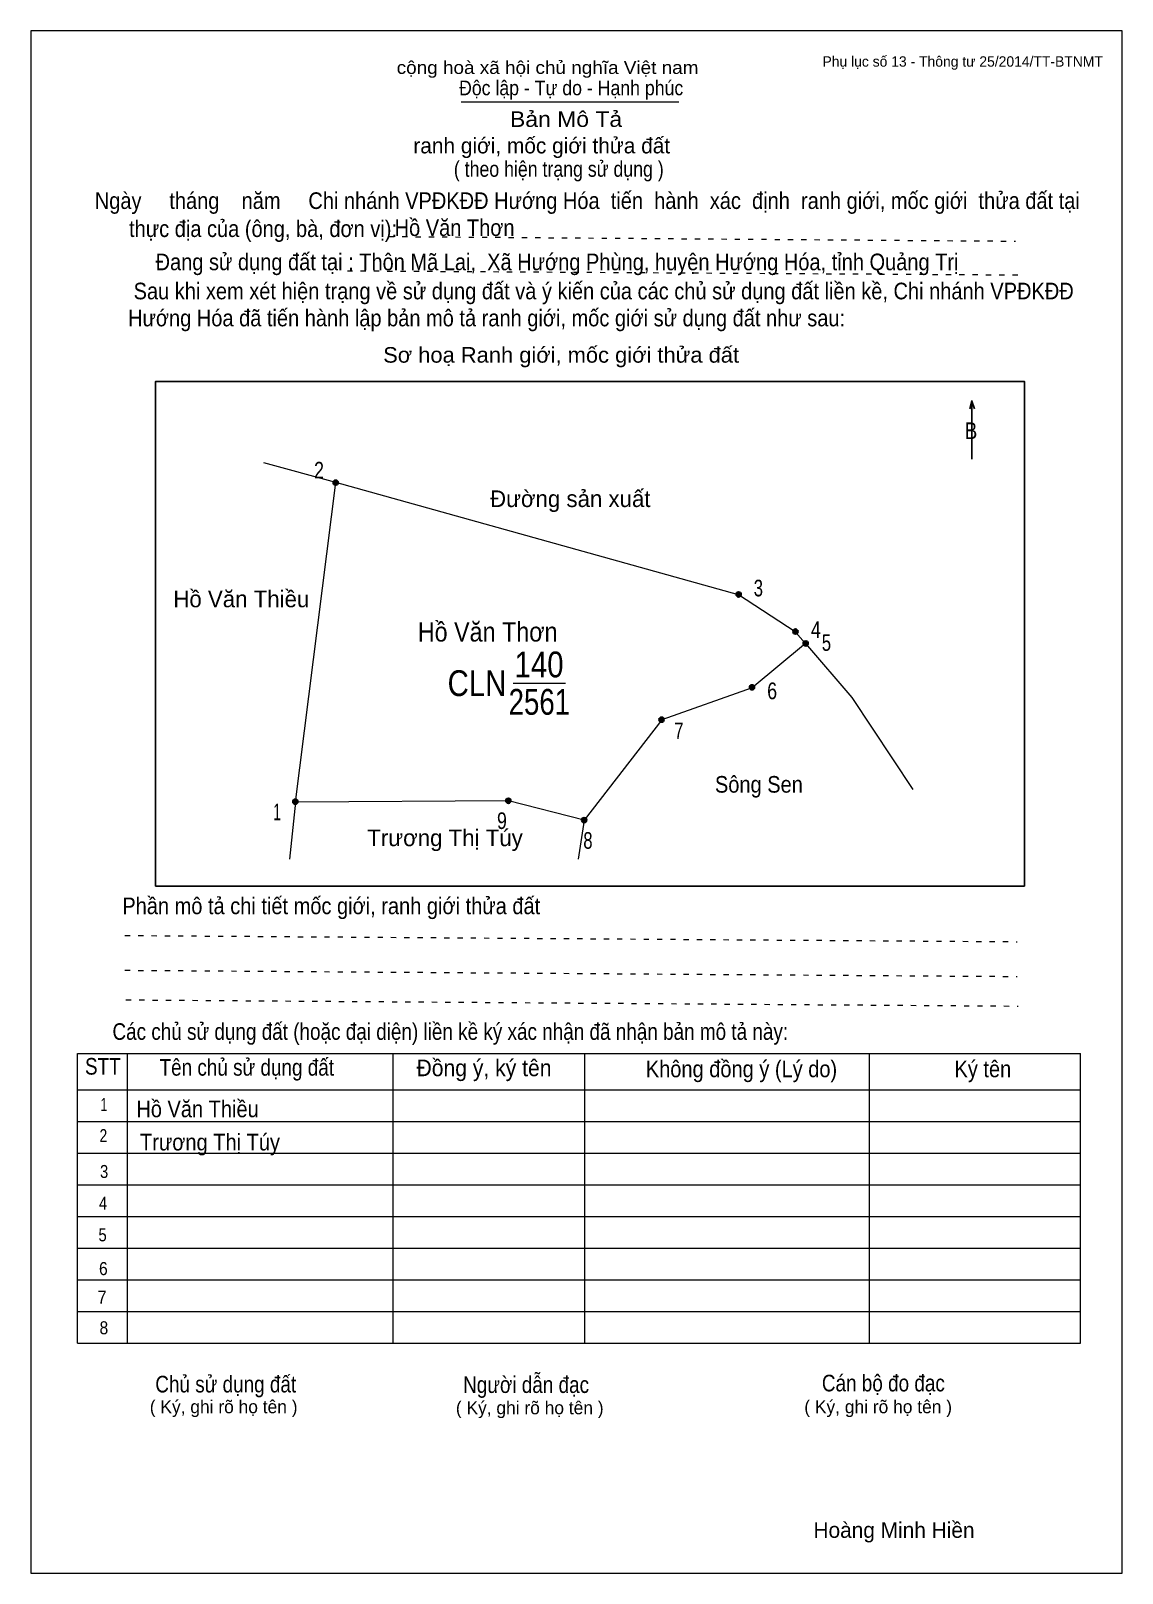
# Model space of a CAD drawing. Header units: centimetres. Extents: x 0 to 21, y 0 to 29.7.
import ezdxf
from ezdxf.enums import TextEntityAlignment as Align

# ---------------------------------------------------------------- set-up
doc = ezdxf.new("R2010")
doc.units = ezdxf.units.CM
doc.header["$LTSCALE"] = 0.13
doc.linetypes.add('DOTTED', pattern=[1.5, 0.3, -1.2])
for name, color, linetype, lineweight in [('1', 7, 'Continuous', 13), ('32', 7, 'Continuous', 25), ('6', 7, 'Continuous', 13), ('62', 7, 'Continuous', 13), ('7', 7, 'Continuous', 13)]:
    doc.layers.add(name, color=color, linetype=linetype, lineweight=lineweight)
for name, color, linetype in [('2', 7, 'Continuous'), ('3', 7, 'Continuous'), ('33', 7, 'Continuous'), ('34', 7, 'Continuous'), ('4', 7, 'Continuous'), ('5', 7, 'Continuous'), ('63', 7, 'Continuous')]:
    doc.layers.add(name, color=color, linetype=linetype)

msp = doc.modelspace()

# ---------------------------------------------------------------- hatches: boundary and pattern name
at = {"layer": '32'}
for points in [[(5.9156, 21.0006, 1), (5.8156, 21.0006, 1)], [(13.6698, 18.8476, 1), (13.5698, 18.8476, 1)], [(14.7625, 18.1329, 1), (14.6625, 18.1329, 1)], [(14.9601, 17.9029, 1), (14.8601, 17.9029, 1)], [(13.9271, 17.0576, 1), (13.8271, 17.0576, 1)], [(12.1868, 16.4361, 1), (12.0868, 16.4361, 1)], [(5.1399, 14.8561, 1), (5.0399, 14.8561, 1)], [(9.2383, 14.8735, 1), (9.1383, 14.8735, 1)], [(10.6976, 14.5006, 1), (10.5976, 14.5006, 1)]]:
    msp.add_hatch(color=256, dxfattribs=at).paths.add_polyline_path(points)

# ---------------------------------------------------------------- linework, layer by layer
at = {"layer": '1'}
msp.add_lwpolyline([(21, 0), (21, 29.7), (0, 29.7), (0, 0)], close=True, dxfattribs=at)
at = {"layer": '32'}
for centre in [(5.8656, 21.0006), (13.6198, 18.8476), (14.7125, 18.1329), (14.9101, 17.9029), (13.8771, 17.0576), (12.1368, 16.4361), (5.0899, 14.8561), (9.1883, 14.8735), (10.6476, 14.5006)]:
    msp.add_circle(centre, 0.05, dxfattribs=at)
at = {"layer": '6'}
for p, q in [((5.87, 21), (4.48, 21.38)), ((5.09, 14.85), (5.87, 21)), ((5.09, 14.85), (4.98, 13.75)), ((10.65, 14.5), (10.53, 13.75))]:
    msp.add_line(p, q, dxfattribs=at)
for points in [[(14.91, 17.9), (14.71, 18.13), (13.62, 18.84), (5.87, 21)], [(14.91, 17.9), (13.88, 17.05), (12.14, 16.43), (10.65, 14.5)], [(14.91, 17.9), (15.8, 16.86), (16.97, 15.09)], [(10.65, 14.5), (9.19, 14.87), (5.09, 14.85)]]:
    msp.add_lwpolyline(points, dxfattribs=at)
at = {"layer": '62'}
for p, q in [((8.28, 28.33), (12.47, 28.33)), ((0.9, 10.01), (20.2, 10.01)), ((0.9, 4.43), (0.9, 10.01)), ((1.86, 4.43), (1.86, 10.01)), ((6.97, 4.43), (6.97, 9.99)), ((10.66, 4.43), (10.66, 9.99)), ((16.14, 4.43), (16.14, 10.01)), ((20.2, 4.43), (20.2, 10.01)), ((0.9, 9.31), (20.2, 9.31)), ((0.9, 8.7), (20.2, 8.7)), ((0.9, 8.09), (20.2, 8.09)), ((0.9, 7.48), (20.2, 7.48)), ((0.9, 6.87), (20.2, 6.87)), ((0.9, 6.26), (20.2, 6.26)), ((0.9, 5.65), (20.2, 5.65)), ((0.9, 5.04), (20.2, 5.04)), ((0.9, 4.43), (20.2, 4.43))]:
    msp.add_line(p, q, dxfattribs=at)
at = {"layer": '62', "linetype": 'DOTTED'}
for p, q in [((6.89, 25.74), (18.95, 25.65)), ((6.09, 25.08), (19.04, 25)), ((1.81, 12.28), (18.98, 12.16)), ((1.81, 11.61), (18.98, 11.49)), ((1.83, 11.04), (19, 10.92))]:
    msp.add_line(p, q, dxfattribs=at)
at = {"layer": '62', "lineweight": 25}
for p, q in [((18.11, 22.58), (18.11, 21.45)), ((18.11, 22.57), (18.07, 22.42)), ((18.11, 22.57), (18.16, 22.42))]:
    msp.add_line(p, q, dxfattribs=at)
msp.add_lwpolyline([(2.4, 13.23), (19.12, 13.23), (19.12, 22.95), (2.4, 22.95)], close=True, dxfattribs=at)
at = {"layer": '7'}
msp.add_line((9.28, 17.14), (10.29, 17.14), dxfattribs=at)

# ---------------------------------------------------------------- texts
at = {"layer": '2', "width": 0.9}
msp.add_text('Hồ Văn Thơn', height=0.3729, dxfattribs=at).set_placement((8.79, 17.94), align=Align.CENTER)
at = {"layer": '3', "width": 0.85}
msp.add_text('CLN', height=0.4972, dxfattribs=at).set_placement((9.15, 16.89), align=Align.RIGHT)
at = {"layer": '32'}
for s, width, p in [('2', 0.8, (5.545, 21.08)), ('3', 0.75, (14, 18.81)), ('4', 0.8, (15.105, 18.01)), ('5', 0.75, (15.31, 17.76)), ('6', 0.8, (14.265, 16.83)), ('7', 0.75, (12.47, 16.06)), ('1', 0.65, (4.74, 14.5)), ('9', 0.8, (9.065, 14.33)), ('8', 0.75, (10.72, 13.95))]:
    msp.add_text(s, height=0.32, dxfattribs=dict(at, width=width)).set_placement(p, align=Align.CENTER)
at = {"layer": '33'}
for s, p in [('Đường sản xuất', (10.38, 20.53)), ('Hồ Văn Thiều', (4.05, 18.6)), ('Trương Thị Túy', (7.97, 14))]:
    msp.add_text(s, height=0.32, dxfattribs=at).set_placement(p, align=Align.CENTER)
at = {"layer": '33', "width": 0.9}
msp.add_text('Sông Sen', height=0.32, dxfattribs=at).set_placement((14.01, 15.03), align=Align.CENTER)
at = {"layer": '34', "width": 0.9}
for s, p in [('Hồ Văn Thơn', (7, 25.75)), ('Hồ Văn Thiều', (2.03, 8.78)), ('Trương Thị Túy', (2.1, 8.14))]:
    msp.add_text(s, height=0.32, dxfattribs=at).set_placement(p)
at = {"layer": '4', "width": 0.85}
msp.add_text('140', height=0.4972, dxfattribs=at).set_placement((9.78, 17.25), align=Align.CENTER)
at = {"layer": '5', "width": 0.8}
msp.add_text('2561', height=0.4972, dxfattribs=at).set_placement((9.785, 16.53), align=Align.CENTER)
at = {"layer": '62'}
for s, height, width, p in [('cộng hoà xã hội chủ nghĩa Việt nam', 0.2474, 1.1, (7.04, 28.87)), ('Độc lập - Tự do - Hạnh phúc', 0.2828, 0.9, (8.24, 28.46)), ('Bản Mô Tả', 0.3, 1.1, (9.22, 27.85)), ('( theo hiện trạng sử dụng )', 0.3, 0.85, (8.14, 26.89)), ('Ngày     tháng    năm     Chi nhánh VPĐKĐĐ Hướng Hóa  tiến  hành  xác  định  ranh giới, mốc giới  thửa đất tại ', 0.32, 0.9, (1.23, 26.27)), ('thực địa của (ông, bà, đơn vị): ', 0.32, 0.9, (1.89, 25.73)), ('Đang sử dụng đất tại : Thôn Mã Lai,  Xã Hướng Phùng, huyện Hướng Hóa, tỉnh Quảng Trị', 0.32, 0.9, (2.4, 25.09)), (' Sau khi xem xét hiện trạng về sử dụng đất và ý kiến của các chủ sử dụng đất liền kề, Chi nhánh VPĐKĐĐ ', 0.32, 0.9, (1.87, 24.53)), ('Hướng Hóa đã tiến hành lập bản mô tả ranh giới, mốc giới sử dụng đất như sau:', 0.32, 0.9, (1.87, 24.01)), ('Sơ hoạ Ranh giới, mốc giới thửa đất', 0.3, 1.05, (6.78, 23.31)), ('B', 0.32, 0.85, (17.97, 21.84)), ('Phần mô tả chi tiết mốc giới, ranh giới thửa đất ', 0.32, 0.9, (1.76, 12.69)), ('Các chủ sử dụng đất (hoặc đại diện) liền kề ký xác nhận đã nhận bản mô tả này:', 0.32, 0.85, (1.57, 10.27))]:
    msp.add_text(s, height=height, dxfattribs=dict(at, width=width)).set_placement(p)
msp.add_text('ranh giới, mốc giới thửa đất', height=0.3, dxfattribs=at).set_placement((7.36, 27.34))
for s, height, width, p in [('STT', 0.32, 0.85, (1.385, 9.6)), ('Tên chủ sử dụng đất', 0.32, 0.85, (4.155, 9.58)), ('Đồng ý, ký tên', 0.32, 0.95, (8.72, 9.57)), ('Không đồng ý (Lý do)', 0.32, 0.9, (13.675, 9.55)), ('Ký tên', 0.32, 0.9, (18.32, 9.55)), ('1', 0.25, 0.7, (1.405, 8.9)), ('2', 0.25, 0.8, (1.395, 8.3)), ('3', 0.25, 0.85, (1.41, 7.61)), ('4', 0.25, 0.85, (1.39, 7)), ('5', 0.25, 0.85, (1.38, 6.39)), ('6', 0.25, 0.9, (1.395, 5.74)), ('7', 0.25, 0.95, (1.37, 5.19)), ('8', 0.25, 0.9, (1.405, 4.6)), ('Người dẫn đạc', 0.32, 0.85, (9.53, 3.47)), ('Chủ sử dụng đất', 0.32, 0.85, (3.75, 3.48)), ('Cán bộ đo đạc', 0.32, 0.85, (16.405, 3.5))]:
    msp.add_text(s, height=height, dxfattribs=dict(at, width=width)).set_placement(p, align=Align.CENTER)
for p in [(3.71, 3.08), (9.6, 3.06), (16.305, 3.08)]:
    msp.add_text('( Ký, ghi rõ họ tên )', height=0.25, dxfattribs=at).set_placement(p, align=Align.CENTER)
at = {"layer": '63'}
msp.add_text('Phụ lục số 13 - Thông tư 25/2014/TT-BTNMT', height=0.2, dxfattribs=at).set_placement((20.63, 29.01), align=Align.RIGHT)
msp.add_text('Hoàng Minh Hiền', height=0.3, dxfattribs=at).set_placement((16.61, 0.68), align=Align.CENTER)

doc.saveas('drawing.dxf')
